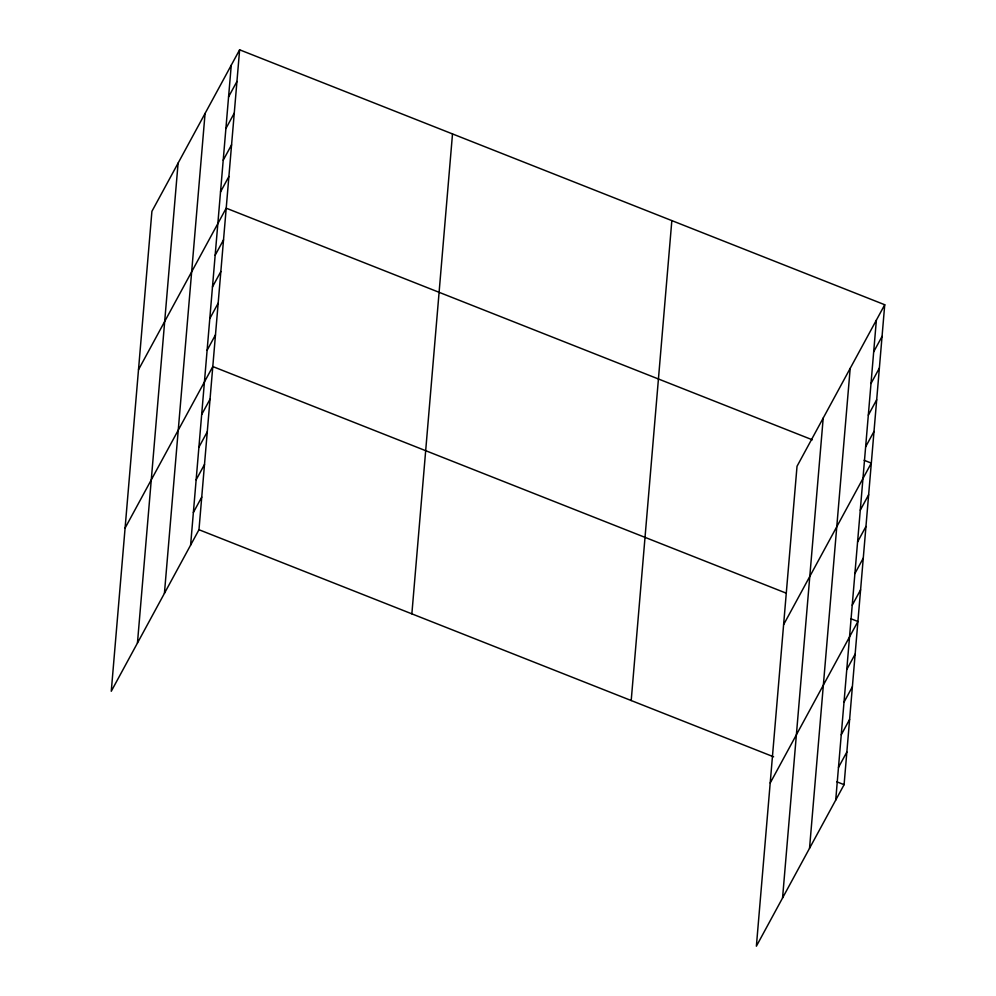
<?xml version="1.0" encoding="UTF-8"?>
<svg xmlns="http://www.w3.org/2000/svg" width="996" height="996" viewBox="0 0 996 996"><rect width="100%" height="100%" fill="white"/><g stroke="black" fill="none" stroke-linecap="round" stroke-linejoin="round"><path stroke-width="1.49" d="M137.448 643.03L178.097 163.107M164.427 593.355L205.076 113.432M190.609 545.123L231.259 65.201M239.625 49.8L151.915 211.326L111.266 691.261L198.976 529.723L239.625 49.8L884.734 304.739L844.085 784.674L756.375 946.2L797.024 466.277L884.734 304.739M411.858 613.86L452.508 133.937M631.203 700.537L671.839 220.614M782.557 897.981L823.206 418.059M809.536 848.293L850.186 368.371M835.719 800.074L876.368 320.152M228.57 96.873L236.936 81.473M225.893 128.559L234.259 113.146M223.204 160.232L231.57 144.831M220.527 191.904L228.893 176.504M138.506 369.703L226.204 208.176L812.338 439.809M215.161 255.25L223.527 239.849M212.472 286.923L220.838 271.522M209.795 318.608L218.161 303.195M207.118 350.281L215.472 334.88M125.085 528.079L212.795 366.553L785.981 593.068M201.665 414.585L210.031 399.184M198.901 447.229L207.268 431.816M196.137 479.86L204.504 464.46M193.373 512.492L201.74 497.091M873.679 351.825L882.045 336.424M871.002 383.497L879.368 368.097M868.325 415.17L876.679 399.77M865.636 446.843L874.002 431.442M783.615 624.654L871.313 463.115L864.13 460.276M860.27 510.201L868.637 494.788M857.593 541.874L865.947 526.473M854.904 573.547L863.271 558.146M852.227 605.219L860.581 589.819M770.194 783.03L857.905 621.492L850.709 618.653M846.774 669.536L855.141 654.123M844.01 702.168L852.377 686.767M841.247 734.799L849.613 719.398M838.483 767.443L846.849 752.03M198.976 529.723L773.606 756.811M836.889 781.823L844.085 784.674"/></g></svg>
